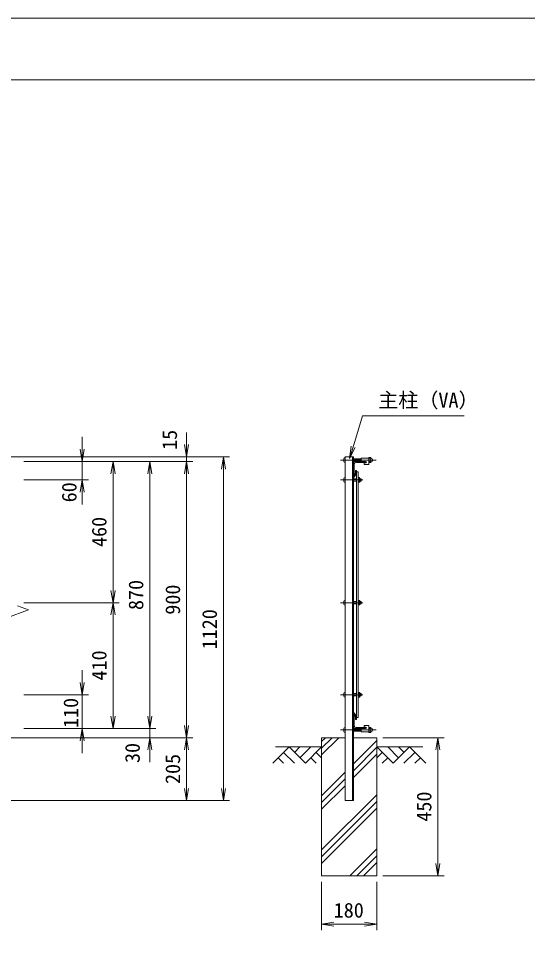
# Model space of a CAD drawing. Units: millimetres, scale not verified. Extents: x -4200 to 4200, y -2970 to 2970.
# Drawn here: x -878 to 784, y -16 to 2970 of the extents above; entities that cross this region are included whole.
import ezdxf
from ezdxf.enums import TextEntityAlignment as Align

# ---------------------------------------------------------------- set-up
doc = ezdxf.new("R2010")
doc.units = ezdxf.units.MM
doc.header["$LTSCALE"] = 15
doc.linetypes.add('LONG_CHAIN', pattern=[21, 18, -1, 1, -1])
for name, color, linetype, lineweight in [('0-1_D-STR1', 1, 'Continuous', 9), ('0-2_D-BMK', 2, 'LONG_CHAIN', 9), ('0-3_D-STR-DIM', 7, 'Continuous', 9), ('0-4_D-BGD', 7, 'Continuous', 9), ('0-5_D-STR4', 7, 'Continuous', 9), ('0-6_D-DCR-HCH', 7, 'Continuous', 9), ('0-7_D-STR3', 3, 'Continuous', 9), ('0-8_0', 7, 'Continuous', 9), ('0-9_D-STR-TXT', 7, 'Continuous', 9), ('0-B_D-TTL', 2, 'Continuous', 9)]:
    doc.layers.add(name, color=color, linetype=linetype, lineweight=lineweight)
doc.styles.add('ＭＳ ゴシック', font='')
doc.styles.get('ＭＳ ゴシック').set_extended_font_data('MS Gothic')

# ---------------------------------------------------------------- blocks, each defined once
blk = doc.blocks.new('_Open')
at = {"layer": '0-8_0'}
blk.add_line((-15, 2.5), (0, 0), dxfattribs=at)
blk.add_lwpolyline([(-15, -2.5), (0, 0), (-15, 0)], dxfattribs=at)

msp = doc.modelspace()

# ---------------------------------------------------------------- linework, layer by layer
at = {"layer": '0-1_D-STR1'}
for p, q in [((188.13, 420.92), (188.13, 1540.92)), ((215.13, 1540.92), (188.13, 1540.92)), ((212.13, 420.92), (212.13, 1540.92)), ((215.13, 420.92), (215.13, 1540.92)), ((255.13, 1525.92), (220.13, 1525.92)), ((253.13, 1522.92), (222.63, 1522.92)), ((255.13, 1524.92), (255.13, 1525.92)), ((215.13, 1520.92), (215.13, 1485.92)), ((218.13, 1518.42), (218.13, 1487.92)), ((222.13, 1496.3), (225.13, 1496.3)), ((222.13, 1496.3), (222.13, 1486.42)), ((225.13, 1496.3), (225.13, 1485.3)), ((222.13, 1486.42), (215.13, 1477.37)), ((216.13, 1485.92), (215.13, 1485.92)), ((225.13, 1485.3), (215.13, 1472.8)), ((215.13, 1477.37), (215.13, 1472.8)), ((225.13, 1491.92), (225.13, 691.92)), ((225.13, 1491.92), (231.13, 1491.92)), ((231.13, 1491.92), (231.13, 691.92)), ((225.13, 696.65), (215.13, 709.15)), ((215.13, 704.58), (215.13, 709.15)), ((222.13, 695.53), (215.13, 704.58)), ((216.13, 695.92), (215.13, 695.92)), ((215.13, 695.92), (215.13, 660.92)), ((218.13, 693.92), (218.13, 663.42)), ((222.13, 685.65), (222.13, 695.53)), ((225.13, 685.65), (225.13, 696.65)), ((225.13, 691.92), (231.13, 691.92)), ((222.13, 685.65), (225.13, 685.65)), ((222.63, 658.92), (253.13, 658.92)), ((255.13, 656.92), (255.13, 655.92)), ((220.13, 655.92), (255.13, 655.92)), ((215.13, 420.92), (188.13, 420.92))]:
    msp.add_line(p, q, dxfattribs=at)
for centre, radius, start, end in [((220.13, 1520.92), 5, 90, 180), ((222.63, 1518.42), 4.5, 90, 180), ((253.13, 1524.92), 2, 270, 0), ((216.13, 1487.92), 2, 270, 0), ((216.13, 693.92), 2, 0, 90), ((220.13, 660.92), 5, 180, 270), ((222.63, 663.42), 4.5, 180, 270), ((253.13, 656.92), 2, 0, 90)]:
    msp.add_arc(centre, radius, start, end, dxfattribs=at)
at = {"layer": '0-2_D-BMK'}
for p, q in [((289.37, 1530.42), (173.13, 1530.42)), ((246.13, 1465.92), (173.13, 1465.92)), ((246.13, 1065.92), (173.13, 1065.92)), ((246.13, 765.92), (173.13, 765.92)), ((289.37, 651.42), (173.13, 651.42))]:
    msp.add_line(p, q, dxfattribs=at)
at = {"layer": '0-3_D-STR-DIM'}
for p, q in [((-328.82, 1580.92), (-328.82, 1620.92)), ((-669.19, 1565.92), (-669.19, 1605.92)), ((-1331.87, 1540.92), (-308.82, 1540.92)), ((-1331.87, 1540.92), (-188.82, 1540.92)), ((-859.87, 1525.92), (-548.82, 1525.92)), ((-859.87, 1525.92), (-428.82, 1525.92)), ((-859.87, 1525.92), (-308.82, 1525.92)), ((-859.87, 1525.92), (-308.82, 1525.92)), ((-839.87, 1525.92), (-649.19, 1525.92)), ((-669.19, 1525.92), (-669.19, 1465.92)), ((-328.82, 1525.92), (-328.82, 1540.92)), ((-208.82, 460.92), (-208.82, 1500.92)), ((-859.87, 1465.92), (-649.19, 1465.92)), ((-568.82, 1105.92), (-568.82, 1485.92)), ((-448.82, 1485.92), (-448.82, 695.92)), ((-328.82, 1485.92), (-328.82, 665.92)), ((-328.82, 1485.92), (-328.82, 1445.92)), ((-669.19, 1425.92), (-669.19, 1385.92)), ((-844.63, 1042.32), (-879.87, 1055.15)), ((-859.87, 1065.92), (-548.82, 1065.92)), ((-859.87, 1065.92), (-548.82, 1065.92)), ((-915.11, 1016.67), (-844.63, 1042.32)), ((-568.82, 695.92), (-568.82, 1025.92)), ((-669.19, 805.92), (-669.19, 845.92)), ((-859.87, 765.92), (-649.19, 765.92)), ((-669.19, 655.92), (-669.19, 765.92)), ((-448.82, 695.92), (-448.82, 735.92)), ((-859.87, 655.92), (-548.82, 655.92)), ((-859.87, 655.92), (-428.82, 655.92)), ((-859.87, 655.92), (-428.82, 655.92)), ((-839.87, 655.92), (-649.19, 655.92)), ((-448.82, 655.92), (-448.82, 625.92)), ((-1272.1, 625.92), (-308.82, 625.92)), ((-1269.87, 625.92), (-428.82, 625.92)), ((-1269.87, 625.92), (-308.82, 625.92)), ((-669.19, 615.92), (-669.19, 575.92)), ((311.63, 625.92), (510.65, 625.92)), ((-448.82, 585.92), (-448.82, 545.92)), ((-328.82, 585.92), (-328.82, 460.92)), ((490.65, 215.92), (490.65, 585.92)), ((-1331.87, 420.92), (-308.82, 420.92)), ((-1331.87, 420.92), (-188.82, 420.92)), ((111.63, 155.92), (111.63, -1.4)), ((291.63, 155.92), (291.63, -1.4)), ((311.63, 175.92), (510.65, 175.92)), ((151.63, 18.6), (251.63, 18.6))]:
    msp.add_line(p, q, dxfattribs=at)
at = {"layer": '0-4_D-BGD'}
for p, q in [((-38.37, 595.92), (111.63, 595.92)), ((441.63, 595.92), (291.63, 595.92))]:
    msp.add_line(p, q, dxfattribs=at)
at = {"layer": '0-5_D-STR4'}
for p, q in [((111.63, 625.92), (111.63, 175.92)), ((188.13, 625.92), (111.63, 625.92)), ((291.63, 625.92), (215.13, 625.92)), ((291.63, 625.92), (291.63, 175.92)), ((291.63, 175.92), (111.63, 175.92))]:
    msp.add_line(p, q, dxfattribs=at)
at = {"layer": '0-6_D-DCR-HCH'}
for p, q in [((111.63, 569.65), (167.91, 625.92)), ((111.63, 591.74), (145.81, 625.92)), ((111.63, 613.84), (123.71, 625.92)), ((215.13, 540.57), (291.63, 617.07)), ((5.21, 595.92), (-48, 542.71)), ((-12.53, 578.18), (23.11, 542.71)), ((5.21, 595.92), (58.42, 542.71)), ((22.95, 578.18), (40.69, 595.92)), ((40.69, 560.45), (76.16, 595.92)), ((58.42, 542.71), (111.63, 595.92)), ((93.9, 578.18), (111.63, 560.53)), ((215.13, 518.47), (291.63, 594.97)), ((215.13, 496.37), (291.63, 572.87)), ((344.85, 542.71), (291.63, 595.92)), ((309.37, 578.18), (291.63, 560.53)), ((362.58, 560.45), (327.11, 595.92)), ((398.06, 595.92), (344.85, 542.71)), ((380.41, 578.09), (362.58, 595.92)), ((415.8, 578.18), (380.16, 542.71)), ((398.06, 595.92), (451.27, 542.71)), ((-30.26, 560.45), (-12.45, 542.71)), ((76.16, 560.45), (93.98, 542.71)), ((327.11, 560.45), (309.29, 542.71)), ((433.53, 560.45), (415.71, 542.71)), ((111.63, 437.07), (188.13, 513.57)), ((111.63, 414.97), (188.13, 491.47)), ((111.63, 392.87), (188.13, 469.37)), ((111.63, 260.29), (291.63, 440.29)), ((111.63, 238.19), (291.63, 418.19)), ((111.63, 216.09), (291.63, 396.09)), ((204.04, 175.92), (291.63, 263.51)), ((226.14, 175.92), (291.63, 241.41)), ((248.24, 175.92), (291.63, 219.32))]:
    msp.add_line(p, q, dxfattribs=at)
msp.add_lwpolyline([(188.13, 420.92), (188.13, 625.92), (111.63, 625.92), (111.63, 175.92), (291.63, 175.92), (291.63, 625.92), (215.13, 625.92), (215.13, 420.92)], close=True, dxfattribs=at)
at = {"layer": '0-7_D-STR3'}
for p, q in [((184.13, 1535.42), (184.13, 1525.42)), ((187.13, 1538.42), (188.13, 1538.42)), ((188.13, 1538.42), (188.13, 1522.42)), ((215.13, 1534.42), (240.38, 1534.42)), ((215.13, 1533.67), (240.38, 1533.67)), ((215.13, 1527.17), (240.38, 1527.17)), ((215.13, 1526.42), (240.38, 1526.42)), ((265.38, 1536.42), (240.38, 1536.42)), ((240.38, 1536.42), (240.38, 1525.92)), ((255.13, 1525.92), (240.38, 1525.92)), ((265.38, 1536.65), (265.38, 1524.31)), ((265.38, 1536.65), (265.38, 1524.31)), ((265.38, 1536.42), (265.38, 1516.42)), ((266.38, 1538.52), (270.88, 1538.52)), ((270.88, 1534.47), (266.38, 1534.47)), ((270.88, 1526.37), (266.38, 1526.37)), ((271.88, 1536.65), (271.88, 1524.31)), ((271.88, 1536.65), (271.88, 1524.31)), ((187.13, 1522.42), (188.13, 1522.42)), ((255.13, 1521.42), (250.38, 1521.42)), ((250.38, 1521.42), (250.38, 1516.42)), ((265.38, 1516.42), (250.38, 1516.42)), ((266.38, 1522.32), (270.88, 1522.32)), ((184.13, 1470.92), (184.13, 1460.92)), ((187.13, 1473.92), (188.13, 1473.92)), ((188.13, 1473.92), (188.13, 1457.92)), ((215.13, 1469.92), (225.13, 1469.92)), ((231.13, 1473.43), (234.91, 1473.43)), ((231.13, 1469.67), (234.91, 1469.67)), ((234.91, 1473.43), (235.63, 1472.17)), ((235.63, 1459.67), (235.63, 1472.17)), ((235.63, 1469.92), (238.93, 1469.92)), ((238.93, 1469.92), (240.13, 1468.72)), ((238.93, 1469.92), (238.93, 1461.92)), ((238.93, 1461.92), (240.13, 1463.12)), ((240.13, 1468.72), (240.13, 1463.12)), ((187.13, 1457.92), (188.13, 1457.92)), ((215.13, 1461.92), (225.13, 1461.92)), ((231.13, 1462.17), (234.91, 1462.17)), ((231.13, 1458.41), (234.91, 1458.41)), ((234.91, 1458.41), (235.63, 1459.67)), ((235.63, 1461.92), (238.93, 1461.92)), ((184.13, 1070.92), (184.13, 1060.92)), ((187.13, 1073.92), (188.13, 1073.92)), ((187.13, 1057.92), (188.13, 1057.92)), ((188.13, 1073.92), (188.13, 1057.92)), ((215.13, 1069.92), (225.13, 1069.92)), ((215.13, 1061.92), (225.13, 1061.92)), ((231.13, 1073.43), (234.91, 1073.43)), ((231.13, 1069.67), (234.91, 1069.67)), ((231.13, 1062.17), (234.91, 1062.17)), ((231.13, 1058.41), (234.91, 1058.41)), ((234.91, 1073.43), (235.63, 1072.17)), ((234.91, 1058.41), (235.63, 1059.67)), ((235.63, 1059.67), (235.63, 1072.17)), ((235.63, 1069.92), (238.93, 1069.92)), ((235.63, 1061.92), (238.93, 1061.92)), ((238.93, 1069.92), (240.13, 1068.72)), ((238.93, 1069.92), (238.93, 1061.92)), ((238.93, 1061.92), (240.13, 1063.12)), ((240.13, 1068.72), (240.13, 1063.12)), ((184.13, 770.92), (184.13, 760.92)), ((187.13, 773.92), (188.13, 773.92)), ((187.13, 757.92), (188.13, 757.92)), ((188.13, 773.92), (188.13, 757.92)), ((215.13, 769.92), (225.13, 769.92)), ((215.13, 761.92), (225.13, 761.92)), ((231.13, 773.43), (234.91, 773.43)), ((231.13, 769.67), (234.91, 769.67)), ((231.13, 762.17), (234.91, 762.17)), ((231.13, 758.41), (234.91, 758.41)), ((234.91, 773.43), (235.63, 772.17)), ((234.91, 758.41), (235.63, 759.67)), ((235.63, 759.67), (235.63, 772.17)), ((235.63, 769.92), (238.93, 769.92)), ((235.63, 761.92), (238.93, 761.92)), ((238.93, 769.92), (240.13, 768.72)), ((238.93, 769.92), (238.93, 761.92)), ((238.93, 761.92), (240.13, 763.12)), ((240.13, 768.72), (240.13, 763.12)), ((187.13, 659.42), (188.13, 659.42)), ((188.13, 659.42), (188.13, 643.42)), ((250.38, 660.42), (250.38, 665.42)), ((265.38, 665.42), (250.38, 665.42)), ((255.13, 660.42), (250.38, 660.42)), ((265.38, 645.42), (265.38, 665.42)), ((265.38, 645.19), (265.38, 657.53)), ((265.38, 645.19), (265.38, 657.53)), ((266.38, 659.52), (270.88, 659.52)), ((271.88, 645.19), (271.88, 657.53)), ((271.88, 645.19), (271.88, 657.53)), ((184.13, 656.42), (184.13, 646.42)), ((187.13, 643.42), (188.13, 643.42)), ((215.13, 655.42), (240.38, 655.42)), ((215.13, 654.67), (240.38, 654.67)), ((215.13, 648.17), (240.38, 648.17)), ((215.13, 647.42), (240.38, 647.42)), ((240.38, 645.42), (240.38, 655.92)), ((255.13, 655.92), (240.38, 655.92)), ((265.38, 645.42), (240.38, 645.42)), ((270.88, 655.47), (266.38, 655.47)), ((270.88, 647.37), (266.38, 647.37)), ((266.38, 643.32), (270.88, 643.32))]:
    msp.add_line(p, q, dxfattribs=at)
for centre, radius, start, end in [((187.13, 1535.42), 3, 90, 180), ((187.13, 1525.42), 3, 180, 270), ((255.13, 1523.67), 2.25, 270, 90), ((267.92, 1536.49), 2.54, 127.21089, 232.78911), ((267.93, 1524.34), 2.55, 127.42505, 232.57495), ((274.09, 1530.42), 8.7, 152.26063, 207.73937), ((263.18, 1530.42), 8.7, 332.26063, 27.73937), ((269.35, 1536.49), 2.54, 307.21089, 52.78911), ((269.34, 1524.34), 2.55, 307.42505, 52.57495), ((272.26, 1537.37), 0.5, 189.83916, 262.83194), ((272.26, 1523.47), 0.5, 97.16806, 163.42019), ((271.38, 1530.42), 6.5, 277.16806, 82.83194), ((187.13, 1470.92), 3, 90, 180), ((232.17, 1471.55), 3.32, 325.61586, 34.38414), ((223.07, 1465.92), 12.42, 342.4121, 17.5879), ((187.13, 1460.92), 3, 180, 270), ((232.17, 1460.29), 3.32, 325.61585, 34.38416), ((187.13, 1070.92), 3, 90, 180), ((187.13, 1060.92), 3, 180, 270), ((232.17, 1071.55), 3.32, 325.61586, 34.38414), ((223.07, 1065.92), 12.42, 342.4121, 17.5879), ((232.17, 1060.29), 3.32, 325.61585, 34.38416), ((187.13, 770.92), 3, 90, 180), ((187.13, 760.92), 3, 180, 270), ((232.17, 771.55), 3.32, 325.61586, 34.38414), ((223.07, 765.92), 12.42, 342.4121, 17.5879), ((232.17, 760.29), 3.32, 325.61585, 34.38416), ((187.13, 656.42), 3, 90, 180), ((255.13, 658.17), 2.25, 270, 90), ((267.93, 657.49), 2.55, 127.42505, 232.57495), ((269.34, 657.49), 2.55, 307.42505, 52.57495), ((272.26, 658.37), 0.5, 196.57981, 262.83194), ((271.38, 651.42), 6.5, 277.16806, 82.83194), ((187.13, 646.42), 3, 180, 270), ((267.92, 645.34), 2.54, 127.21089, 232.78911), ((274.09, 651.42), 8.7, 152.26063, 207.73937), ((263.18, 651.42), 8.7, 332.26063, 27.73937), ((269.35, 645.34), 2.54, 307.21089, 52.78911), ((272.26, 644.47), 0.5, 97.16806, 170.16084)]:
    msp.add_arc(centre, radius, start, end, dxfattribs=at)
at = {"layer": '0-9_D-STR-TXT'}
msp.add_lwpolyline([(576.32, 1674.8), (244.94, 1674.8), (203.24, 1537.14)], dxfattribs=at)
at = {"layer": '0-B_D-TTL', "color": 7}
msp.add_lwpolyline([(-4199.89, -2970.01), (4200.11, -2970.01), (4200.11, 2969.99), (-4199.89, 2969.99)], close=True, dxfattribs=at)
at = {"layer": '0-B_D-TTL'}
msp.add_lwpolyline([(-3899.89, 2769.99), (3900.11, 2769.99), (3900.11, -2770.01), (-3899.89, -2770.01)], close=True, dxfattribs=at)

# ---------------------------------------------------------------- block references
at = {"layer": '0-3_D-STR-DIM', "xscale": 2.666667, "yscale": 2.666667}
for p, rotation in [((-669.19, 1525.92), 270), ((-328.82, 1540.92), 270), ((-568.82, 1525.92), 90), ((-448.82, 1525.92), 90), ((-328.82, 1525.92), 90), ((-328.82, 1525.92), 90), ((-208.82, 1540.92), 90), ((-669.19, 1465.92), 90), ((-568.82, 1065.92), 270), ((-568.82, 1065.92), 90), ((-669.19, 765.92), 270), ((-568.82, 655.92), 270), ((-448.82, 655.92), 270), ((-448.82, 655.92), 270), ((-328.82, 625.92), 270), ((-669.19, 655.92), 90), ((-448.82, 625.92), 90), ((-328.82, 625.92), 90), ((490.65, 625.92), 90), ((-328.82, 420.92), 270), ((-208.82, 420.92), 270), ((490.65, 175.92), 270), ((111.63, 18.6), 180)]:
    msp.add_blockref('_Open', p, dxfattribs=dict(at, rotation=rotation))
msp.add_blockref('_Open', (291.63, 18.6), dxfattribs=at)
at = {"layer": '0-9_D-STR-TXT', "xscale": 2.666667, "yscale": 2.666667, "rotation": 253.14944}
msp.add_blockref('_Open', (202.67, 1535.22), dxfattribs=at)

# ---------------------------------------------------------------- texts
at = {"layer": '0-3_D-STR-DIM', "style": 'ＭＳ ゴシック'}
for s, p in [('15', (-345.76, 1563.76)), ('60', (-673.3, 1392.92)), ('460', (-575.57, 1247.42)), ('870', (-455.57, 1042.04)), ('900', (-335.57, 1026.79)), ('1120', (-215.57, 914.02)), ('410', (-575.57, 812.42)), ('110', (-667.92, 657.6)), ('30', (-467.09, 543.5)), ('205', (-335.57, 475.07)), ('450', (483.9, 352.42))]:
    msp.add_text(s, height=48.06, rotation=90, dxfattribs=at).set_placement(p, align=Align.BOTTOM_LEFT)
msp.add_text('180', height=48.06, dxfattribs=at).set_placement((150.98, 25.35), align=Align.BOTTOM_LEFT)
at = {"layer": '0-9_D-STR-TXT', "style": 'ＭＳ ゴシック'}
msp.add_text('主柱（VA）', height=48.06, dxfattribs=at).set_placement((295.86, 1687.38), align=Align.BOTTOM_LEFT)

doc.saveas('drawing.dxf')
